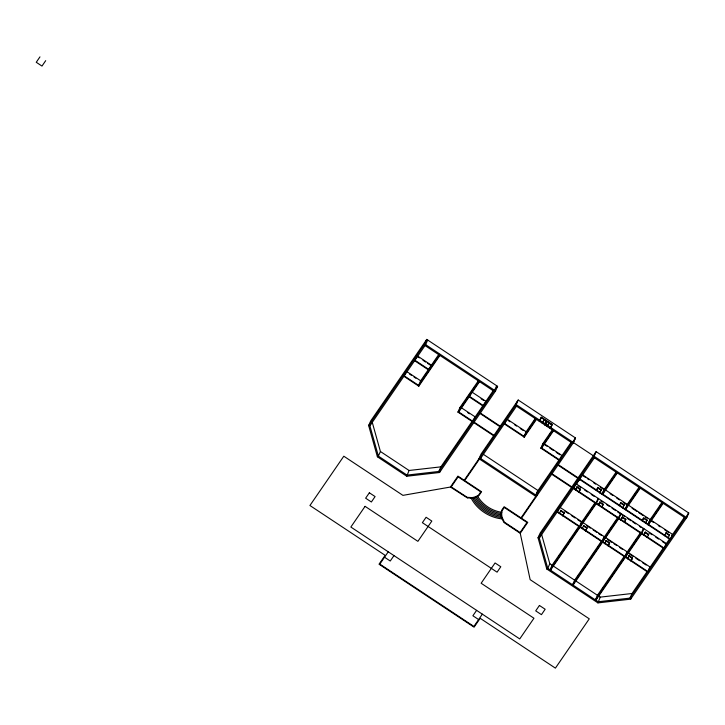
<?xml version="1.0" encoding="UTF-8"?>
<svg xmlns="http://www.w3.org/2000/svg" width="725" height="725" viewBox="0 0 725 725"><rect width="100%" height="100%" fill="white"/><g stroke="black" fill="none" stroke-linecap="round" stroke-linejoin="round"><path stroke-width="1.09" d="M501.782 512.702L502.09 510.69L504.301 507.473L526.966 522.498L520.079 532.522L504.355 522.1L502.516 518.257M535.811 496.362L521.012 517.895L504.129 506.712L501.582 510.418L501.229 512.448A14.065 13.394 23.9 0 0 501.927 518.511L503.911 522.471L520.242 533.292L530.156 579.665L589.271 618.833L555.395 668.133L480.186 618.298L474.077 627.188L379.03 564.213L385.138 555.332L309.928 505.506L343.804 456.206L402.919 495.365L450.433 487.037L467.362 497.903M406.761 476.243L377.39 456.777L368.663 425.566L370.702 420.953L426.744 339.409L497.586 386.353L495.547 390.965L439.513 472.51L406.761 476.243L409.063 470.48L440.882 466.855L493.426 390.376M597.926 602.892L546.777 569.007L538.05 537.796L540.098 533.174L596.131 451.639L688.75 513.001L686.702 517.614L630.668 599.158L597.926 602.892L600.228 597.128L632.037 593.503L647.425 571.11M405.846 372.161L404.215 375.849L418.633 385.401M416.159 357.488L414.936 360.252L429.354 369.804M496.634 385.718L494.586 390.331L438.833 471.468L407.015 475.102L378.377 456.116L369.895 425.792L368.663 425.566L424.696 344.022L426.744 339.409M427.696 340.043L425.647 344.656L369.895 425.792L371.934 421.18L380.417 451.503L378.377 456.116L377.39 456.777M403.907 376.302L418.796 386.171L419.621 384.322M472.845 421.977L457.946 412.108L459.994 407.495L478.563 380.48M460.375 408.284L458.735 411.972L473.153 421.524L475.201 416.911L461.68 407.958M471.087 392.687L469.456 396.376L483.874 405.928M440.882 466.855L438.833 471.468L439.513 472.51L440.737 469.737M481.391 456.605L480.575 458.454L535.956 495.148L537.995 490.526L483.557 454.457M506.249 419.784L504.609 423.472L524.084 436.377M517.596 400.916L515.548 405.529L572.841 443.492L574.889 438.87M450.433 487.037L457.937 476.108L464.199 480.258L516.173 404.632L518.212 400.019L575.505 437.972L573.457 442.585L521.493 518.212L527.755 522.362L520.242 533.292M504.301 423.926L524.257 437.148L525.888 433.45M541.475 417.364L539.482 421.379M544.294 419.766L542.481 423.364M546.469 421.216L544.656 424.805M546.695 421.361L544.883 424.959M548.879 422.802L547.067 426.4M561.73 455.998L559.682 460.62L540.868 448.15L542.916 443.537L552.677 429.327M543.297 444.325L541.657 448.023L559.99 460.167L562.038 455.554L543.705 443.401M552.06 424.37L550.067 428.384M537.923 492.982L536.292 496.679L478.998 458.726L481.047 454.104L518.212 400.019M540.923 534.325L539.282 538.022L547.765 568.346L598.179 601.75L629.989 598.116L685.134 517.886M558.25 509.757L557.434 511.605L579.873 526.477L581.921 521.855L559.482 506.993M564.258 512.647L562.763 515.792L564.258 512.647L560.824 510.373L559.319 513.518L559.627 513.064M579.565 478.772L578.768 480.566L577.816 479.932L579.003 477.24L575.206 483.72L576.167 484.354L579.438 478.627M574.01 487.155L574.834 485.306M580.68 477.123L579.864 478.971L602.303 493.843L604.342 489.221L581.903 474.358M576.991 486.838L575.487 489.982L576.991 486.838L580.435 489.121L578.931 492.266L580.435 489.121M595.506 452.536L593.467 457.158L686.086 518.52L688.134 513.898M596.131 451.639L594.083 456.252L538.05 537.796L539.282 538.022L594.418 457.783M541.629 534.488L549.813 563.733L547.765 568.346L546.777 569.007M552.169 566.488L550.529 570.185L596.521 503.259L598.569 498.646L598.252 499.099M580.381 525.081L581.613 522.308L577.87 519.834M581.985 523.097L580.353 526.794L602.412 541.403L604.451 536.79L582.393 522.172M597.862 487.408L596.358 490.553L597.862 487.408L601.297 489.692L599.793 492.837L601.297 489.692M587.087 527.764L585.582 530.908L587.087 527.764L583.707 525.525L582.202 528.67L582.51 528.217M602.403 493.362L604.034 489.674L616.422 471.64M604.414 490.463L602.774 494.151L625.213 509.022L627.261 504.401L604.822 489.538M599.874 501.999L598.37 505.144L599.874 501.999L603.254 504.237L601.75 507.382L603.254 504.237M574.707 581.414L573.067 585.111L619.05 518.194L621.098 513.572M623.02 507.563L622.712 508.017L624.216 504.872L620.772 502.597L619.268 505.742L619.585 505.289M606.263 540.478L604.759 543.623L606.263 540.478L609.689 542.744L608.184 545.889L609.689 542.744M622.44 516.943L620.935 520.088L622.44 516.943L625.856 519.218L624.352 522.362L625.856 519.218M597.935 595.615L595.887 600.228L641.879 533.31L643.918 528.697M626.962 552.359L624.923 556.972L602.575 542.173M627.342 553.148L625.702 556.836L648.141 571.708L650.189 567.086L627.75 552.223M629.101 555.604L627.596 558.748L629.101 555.604L632.535 557.878L631.031 561.023L632.535 557.878M646.818 520.505L645.622 523.196L647.126 520.052L643.691 517.777L642.187 520.922L643.383 518.23L646.818 520.505L647.126 520.052M648.639 522.807L649.872 520.043L662.26 502.008M648.132 524.202L650.18 519.589M645.268 532.068L643.764 535.213L645.268 532.068L648.703 534.352L647.198 537.497L647.507 537.044M632.037 593.503L629.989 598.116L630.668 599.158L631.484 597.309M668.377 537.615L668.06 538.068L669.565 534.923L666.13 532.648L664.626 535.784L664.934 535.34M666.048 544.013L664 548.626L641.562 533.763M670.67 538.603L672.311 534.905M39.966 56.867L36.25 62.277L41.977 66.075L45.693 60.664M420.364 381.241L438.933 354.226M423.409 377.825L426.608 373.167M434.293 361.993L436.205 359.192M439.45 355.114L418.325 385.854L420.681 380.788L407.16 371.834M418.796 386.171L439.921 355.431M460.783 407.359L459.994 407.495M461.109 406.879L464.308 402.221M466.873 398.496L469.438 394.763M471.993 391.038L473.914 388.247M477.757 382.655L479.035 380.788M457.946 412.108L479.071 381.368M458.427 412.425L479.551 381.685M496.317 388.201L497.586 386.353M388.247 551.816L379.818 564.086L473.905 626.418L482.343 614.147M393.974 555.613L390.258 561.014L384.531 557.226M479.479 459.034L464.68 480.575L481.563 491.758L479.017 495.465L477.222 496.543A14.065 13.394 23.9 0 1 471.241 498.184M479.95 459.351L516.508 406.163M525.824 432.218L535.585 418.008M529.966 427.206L531.797 424.542M533.011 422.766L534.842 420.101M535.983 419.068L523.776 436.831L526.132 431.765L507.582 419.476M524.257 437.148L536.464 419.385M539.192 421.189L541.24 417.074L552.387 424.469L550.347 428.575M543.433 420.509L544.076 419.539L542.237 423.201M547.466 426.663L549.269 423.092L551.861 424.814M545.227 441.19L547.665 437.637M548.888 435.861L550.719 433.197M540.868 448.15L553.075 430.396M553.556 430.713L541.348 448.467L543.397 443.854L542.916 443.537M571.363 441.969L537.379 491.432L535.331 496.045L571.889 442.857M572.958 441.67L575.505 437.972M476.606 610.359L472.89 615.761L478.618 619.558M575.949 483.022L577.87 480.222M560.824 510.373L560.516 510.817L563.95 513.101M578.931 526.214L552.097 565.246L550.058 569.868L596.041 502.942L598.089 498.329L597.781 498.782M580.208 524.356L594.899 502.978M553.22 564.639L555.776 560.914M558.966 556.274L560.878 553.483M564.077 548.834L565.355 546.976M569.823 540.469L571.744 537.678M574.934 533.038L578.124 528.389M581.957 522.807L583.235 520.949M585.791 517.233L587.703 514.442M590.902 509.802L594.092 505.153M608.23 484.581L610.088 481.871M611.945 479.171L613.187 477.367M601.986 494.287L616.857 472.655M602.466 494.604L617.338 472.972M583.707 525.525L583.398 525.978L586.77 528.217M620.772 502.597L620.464 503.05L623.899 505.325L624.216 504.872M601.46 541.14L574.635 580.181L572.587 584.794L618.579 517.877L620.618 513.255L620.31 513.708L617.555 511.877M602.738 539.282L618.072 516.979M626.953 504.854L639.341 486.828M576.393 578.632L579.583 573.992M580.861 572.134L584.051 567.485M587.25 562.836L589.162 560.044M592.361 555.395L595.551 550.755M598.107 547.031L600.019 544.248M608.964 531.235L611.519 527.519M614.075 523.794L615.987 521.012M629.291 502.47L630.523 500.667M633.623 496.154L635.481 493.453M624.905 509.476L639.776 487.834M625.385 509.793L640.257 488.152M624.279 556.256L597.454 595.298L595.406 599.91L641.398 532.993L643.447 528.38L643.129 528.824M626.201 553.474L640.891 532.096M601.768 590.041L604.324 586.317M607.514 581.677L609.426 578.885M612.625 574.236L613.903 572.378M617.736 566.805L620.292 563.08M623.482 558.431L624.76 556.573M628.593 551L629.871 549.142M634.339 542.635L636.26 539.844M639.45 535.195L640.728 533.337M650.343 520.351L652.826 516.753M654.684 514.043L655.926 512.24M659.016 507.736L660.874 505.026M647.824 524.655L662.695 503.014M648.304 524.972L663.167 503.331M648.703 534.352L648.395 534.796L644.96 532.522M666.13 532.648L665.822 533.092L669.257 535.376L669.565 534.923M648.712 569.243L663.457 547.792M665.378 544.992L669.22 539.391M671.785 535.657L684.608 516.998M686.856 515.756L688.75 513.001M471.259 497.549L467.525 497.368M467.652 497.93L471.232 498.102M501.338 516.2C490.173 514.705 479.442 507.654 473.942 497.785M501.673 517.541C489.765 516.164 478.264 508.615 472.573 498.021M502.171 518.901C489.411 517.677 476.996 509.557 471.132 498.102M501.174 514.859C490.635 513.318 480.539 506.684 475.237 497.404M501.256 512.222C491.704 510.717 482.533 504.709 477.684 496.308M467.235 497.341L451.213 486.901L458.109 476.869L480.775 491.894L478.563 495.112L476.778 496.136A13.286 12.651 23.9 0 1 471.259 497.622M501.156 513.536C491.151 511.995 481.572 505.706 476.479 496.906M541.321 417.718L551.906 424.723M424.696 344.022L495.547 390.965M516.173 404.632L686.702 517.614M425.031 345.562L493.97 391.237M416.975 355.64L431.393 365.192L429.037 370.257L414.618 360.706M471.495 391.763L485.913 401.315L483.566 406.381L469.147 396.829M417.573 356.682L419.367 357.878M422.974 360.271L425.675 362.056M427.478 363.252L430.188 365.047M481.101 398.777L483.802 400.572M508.198 420.536L510.056 421.769M514.696 424.841L516.544 426.064M520.26 428.529L523.042 430.369M544.312 444.461L547.058 446.283M549.813 448.104L553.474 450.533M556.229 452.355L559.89 454.783M582.528 475.428L585.338 477.286M587.205 478.527L589.081 479.76M593.748 482.859L595.624 484.101M600.3 487.191L604.034 489.674M610.124 493.707L612.924 495.565M616.667 498.039L619.476 499.897M623.21 502.38L626.019 504.237M632.1 508.27L636.777 511.37M638.653 512.602L643.32 515.702M645.196 516.943L647.062 518.185M651.739 521.275L653.606 522.517M658.282 525.616L660.149 526.848M664.825 529.948L668.568 532.431M597.545 487.862L600.989 490.136M480.367 413.051L500.993 426.717M558.277 464.671L578.903 478.337M480.059 413.504L500.685 427.17M557.969 465.124L578.595 478.79M579.547 479.424L670.263 539.518M576.402 481.028L577.354 481.654M575.65 483.457L666.357 543.56L664.317 548.173L573.602 488.079M409.553 374.073L411.356 375.269M414.057 377.054L415.86 378.251M467.679 412.588L469.483 413.776M578.142 485.768L580.952 487.626M584.685 490.109L587.495 491.967M591.237 494.441L594.038 496.299M601.016 500.921L602.847 502.135M606.526 504.573L609.281 506.403M612.045 508.225L615.715 510.663M620.79 514.025L624.515 516.49M627.306 518.339L631.031 520.813M632.889 522.045L635.689 523.894M639.414 526.359L641.272 527.592M649.219 532.857L652.029 534.715M655.763 537.198L658.572 539.056M662.315 541.53L665.115 543.388M576.683 487.291L580.118 489.565M599.566 502.452L602.946 504.691M622.123 517.396L625.548 519.662M474.105 422.158L494.731 435.825M552.024 473.778L572.65 487.445M473.797 422.612L494.423 436.278M551.716 474.232L572.342 487.898M573.294 488.532L595.732 503.395M596.213 503.712L618.271 518.321M618.742 518.638L641.09 533.446M564.784 511.161L568.518 513.635M571.327 515.493L575.061 517.976M586.679 525.67L590.358 528.108M593.113 529.93L596.793 532.368M598.632 533.582L601.388 535.412M607.414 539.409L612.072 542.49M613.93 543.723L616.721 545.572M619.513 547.42L622.313 549.269M629.309 553.909L633.052 556.392M635.852 558.25L639.595 560.724M642.404 562.582L646.138 565.065M605.955 540.932L609.381 543.197M628.783 556.057L632.227 558.332M557.126 512.058L579.565 526.921M580.036 527.238L602.094 541.856M625.394 557.289L647.833 572.161M380.417 451.503L409.063 470.48M549.813 563.733L600.228 597.128M502.452 518.284A13.286 12.651 23.9 0 1 501.772 512.702M545.834 421.243L545.309 423.237L545.834 421.243M546.75 421.85L546.224 423.844L546.75 421.85M604.931 537.107L602.883 541.72L625.231 556.519L627.27 551.906L604.931 537.107M627.741 504.718L625.693 509.34L670.571 539.074L672.619 534.452L627.741 504.718M369.36 492.782L365.645 498.193L371.372 501.99L375.088 496.58L369.36 492.782M365.074 506.349L350.855 527.039L519.734 638.924L533.953 618.235L481.137 583.244L495.066 562.963L500.794 566.76L497.078 572.17L422.376 522.68L426.092 517.269L431.828 521.067L417.89 541.339L365.074 506.349M539.427 605.457L535.712 610.867L541.439 614.664L545.155 609.254L539.427 605.457"/></g></svg>
